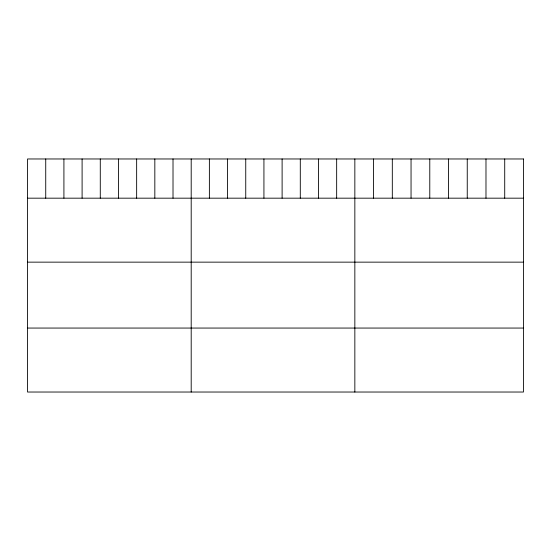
<?xml version="1.0" encoding="UTF-8"?>
<svg xmlns="http://www.w3.org/2000/svg" width="551" height="551" viewBox="0 0 551 551"><rect width="100%" height="100%" fill="white"/><g stroke="black" fill="none" stroke-linecap="round" stroke-linejoin="round"><path stroke-width="0.83" d="M27.55 198.174L523.45 198.174M27.55 262.145L523.45 262.145M27.55 328.059L523.45 328.059M504.716 158.97L504.716 198.174M485.982 158.97L485.982 198.174M467.248 158.97L467.248 198.174M448.514 158.97L448.514 198.174M429.78 158.97L429.78 198.174M411.046 158.97L411.046 198.174M392.312 158.97L392.312 198.174M373.578 158.97L373.578 198.174M354.844 158.97L354.844 392.03M336.661 158.97L336.661 198.174M318.478 158.97L318.478 198.174M300.295 158.97L300.295 198.174M282.112 158.97L282.112 198.174M263.929 158.97L263.929 198.174M245.746 158.97L245.746 198.174M227.563 158.97L227.563 198.174M209.38 158.97L209.38 198.174M191.197 158.97L191.197 392.03M173.014 158.97L173.014 198.174M154.831 158.97L154.831 198.174M136.648 158.97L136.648 198.174M118.465 158.97L118.465 198.174M100.282 158.97L100.282 198.174M82.099 158.97L82.099 198.174M63.916 158.97L63.916 198.174M45.733 158.97L45.733 198.174M523.45 158.97L27.55 158.97L27.55 392.03L523.45 392.03L523.45 158.97"/></g></svg>
